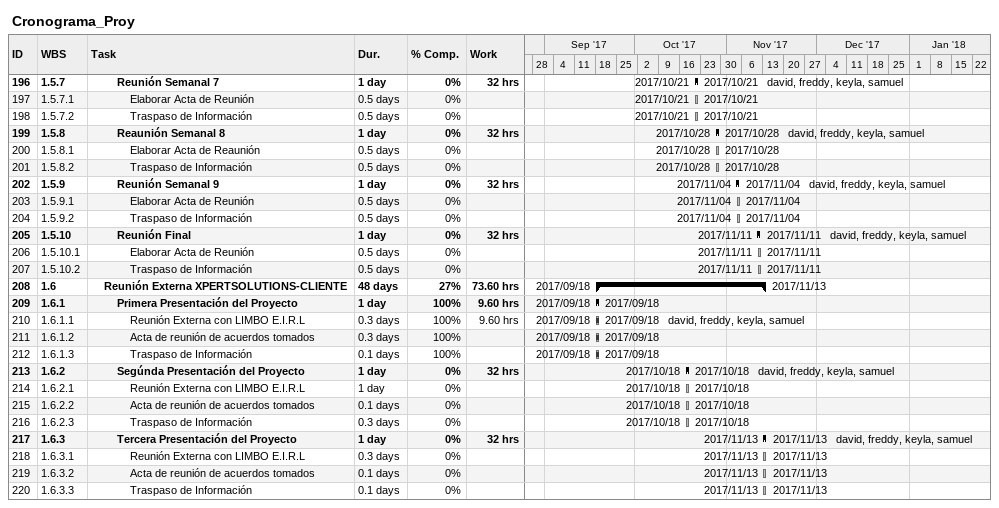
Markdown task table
Cronograma_Proy

| ID | WBS | Task | Duration | Start | Finish | Resources | % complete | Work (h) |
|---|---|---|---|---|---|---|---|---|
| 196 | 1.5.7 | **Reunión Semanal 7** | 1d | 2017-10-21 | 2017-10-21 | david, freddy, keyla, samuel | 0 | 32 |
| 197 | 1.5.7.1 | Elaborar Acta de Reunión | 0.5d | 2017-10-21 | 2017-10-21 |  | 0 |  |
| 198 | 1.5.7.2 | Traspaso de Información | 0.5d | 2017-10-21 | 2017-10-21 |  | 0 |  |
| 199 | 1.5.8 | **Reaunión Semanal 8** | 1d | 2017-10-28 | 2017-10-28 | david, freddy, keyla, samuel | 0 | 32 |
| 200 | 1.5.8.1 | Elaborar Acta de Reaunión | 0.5d | 2017-10-28 | 2017-10-28 |  | 0 |  |
| 201 | 1.5.8.2 | Traspaso de Información | 0.5d | 2017-10-28 | 2017-10-28 |  | 0 |  |
| 202 | 1.5.9 | **Reunión Semanal 9** | 1d | 2017-11-04 | 2017-11-04 | david, freddy, keyla, samuel | 0 | 32 |
| 203 | 1.5.9.1 | Elaborar Acta de Reunión | 0.5d | 2017-11-04 | 2017-11-04 |  | 0 |  |
| 204 | 1.5.9.2 | Traspaso de Información | 0.5d | 2017-11-04 | 2017-11-04 |  | 0 |  |
| 205 | 1.5.10 | **Reunión Final** | 1d | 2017-11-11 | 2017-11-11 | david, freddy, keyla, samuel | 0 | 32 |
| 206 | 1.5.10.1 | Elaborar Acta de Reunión | 0.5d | 2017-11-11 | 2017-11-11 |  | 0 |  |
| 207 | 1.5.10.2 | Traspaso de Información | 0.5d | 2017-11-11 | 2017-11-11 |  | 0 |  |
| 208 | 1.6 | **Reunión Externa XPERTSOLUTIONS-CLIENTE** | 48d | 2017-09-18 | 2017-11-13 |  | 27 | 73.60 |
| 209 | 1.6.1 | **Primera Presentación del Proyecto** | 1d | 2017-09-18 | 2017-09-18 |  | 100 | 9.60 |
| 210 | 1.6.1.1 | Reunión Externa con LIMBO E.I.R.L | 0.3d | 2017-09-18 | 2017-09-18 | david, freddy, keyla, samuel | 100 | 9.60 |
| 211 | 1.6.1.2 | Acta de reunión de acuerdos tomados | 0.3d | 2017-09-18 | 2017-09-18 |  | 100 |  |
| 212 | 1.6.1.3 | Traspaso de Información | 0.1d | 2017-09-18 | 2017-09-18 |  | 100 |  |
| 213 | 1.6.2 | **Segúnda Presentación del Proyecto** | 1d | 2017-10-18 | 2017-10-18 | david, freddy, keyla, samuel | 0 | 32 |
| 214 | 1.6.2.1 | Reunión Externa con LIMBO E.I.R.L | 1d | 2017-10-18 | 2017-10-18 |  | 0 |  |
| 215 | 1.6.2.2 | Acta de reunión de acuerdos tomados | 0.1d | 2017-10-18 | 2017-10-18 |  | 0 |  |
| 216 | 1.6.2.3 | Traspaso de Información | 0.3d | 2017-10-18 | 2017-10-18 |  | 0 |  |
| 217 | 1.6.3 | **Tercera Presentación del Proyecto** | 1d | 2017-11-13 | 2017-11-13 | david, freddy, keyla, samuel | 0 | 32 |
| 218 | 1.6.3.1 | Reunión Externa con LIMBO E.I.R.L | 0.3d | 2017-11-13 | 2017-11-13 |  | 0 |  |
| 219 | 1.6.3.2 | Acta de reunión de acuerdos tomados | 0.1d | 2017-11-13 | 2017-11-13 |  | 0 |  |
| 220 | 1.6.3.3 | Traspaso de Información | 0.1d | 2017-11-13 | 2017-11-13 |  | 0 |  |
